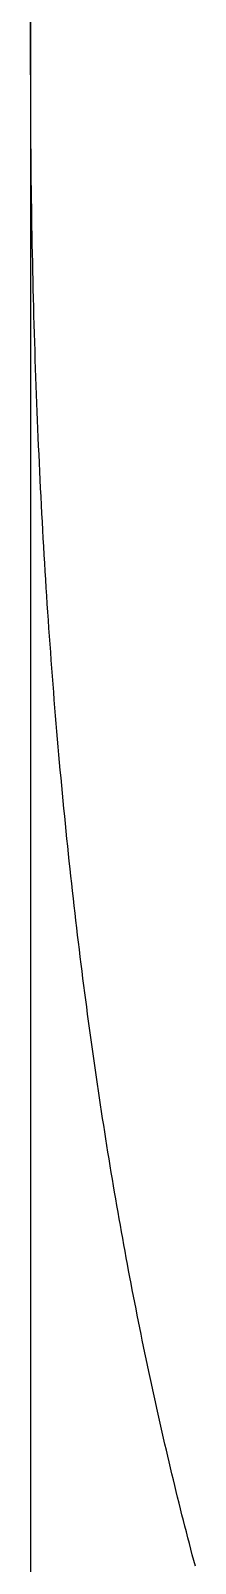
# Model space of a CAD drawing. Extents: x -14 to 315, y -179 to 16.
# Drawn here: x -14.25 to -12.86, y -79.08 to -66.16 of the extents above; entities that cross this region are included whole.
import ezdxf

# ---------------------------------------------------------------- set-up
doc = ezdxf.new("R2010")
doc.units = 0
doc.layers.add('BLACK', color=7, linetype='CONTINUOUS')

msp = doc.modelspace()

# ---------------------------------------------------------------- linework, layer by layer
at = {"layer": 'BLACK', "linetype": 'CONTINUOUS'}
for p, q in [((-14.25, 4), (-14.25, -85.5)), ((-14.25, -66.5), (-14.25, -47.5)), ((-14.249978, -66.558655), (-14.25, -66.5)), ((-14.249879, -66.637998), (-14.249978, -66.558655)), ((-14.249701, -66.717148), (-14.249879, -66.637998)), ((-14.249443, -66.796105), (-14.249701, -66.717148)), ((-14.249106, -66.874871), (-14.249443, -66.796105)), ((-14.24869, -66.953444), (-14.249106, -66.874871)), ((-14.248195, -67.031826), (-14.24869, -66.953444)), ((-14.247621, -67.110017), (-14.248195, -67.031826)), ((-14.246969, -67.188017), (-14.247621, -67.110017)), ((-14.246239, -67.265826), (-14.246969, -67.188017)), ((-14.24543, -67.343446), (-14.246239, -67.265826)), ((-14.244544, -67.420876), (-14.24543, -67.343446)), ((-14.24358, -67.498117), (-14.244544, -67.420876)), ((-14.242538, -67.575169), (-14.24358, -67.498117)), ((-14.24142, -67.652032), (-14.242538, -67.575169)), ((-14.240224, -67.728708), (-14.24142, -67.652032)), ((-14.238951, -67.805196), (-14.240224, -67.728708)), ((-14.237601, -67.881496), (-14.238951, -67.805196)), ((-14.236175, -67.957609), (-14.237601, -67.881496)), ((-14.234672, -68.033536), (-14.236175, -67.957609)), ((-14.233093, -68.109277), (-14.234672, -68.033536)), ((-14.231438, -68.184832), (-14.233093, -68.109277)), ((-14.229708, -68.260201), (-14.231438, -68.184832)), ((-14.227901, -68.335385), (-14.229708, -68.260201)), ((-14.226019, -68.410385), (-14.227901, -68.335385)), ((-14.224062, -68.4852), (-14.226019, -68.410385)), ((-14.22203, -68.559831), (-14.224062, -68.4852)), ((-14.219923, -68.634279), (-14.22203, -68.559831)), ((-14.217742, -68.708543), (-14.219923, -68.634279)), ((-14.215485, -68.782625), (-14.217742, -68.708543)), ((-14.213155, -68.856524), (-14.215485, -68.782625)), ((-14.21075, -68.930241), (-14.213155, -68.856524)), ((-14.208271, -69.003776), (-14.21075, -68.930241)), ((-14.205719, -69.07713), (-14.208271, -69.003776)), ((-14.203093, -69.150303), (-14.205719, -69.07713)), ((-14.200393, -69.223295), (-14.203093, -69.150303)), ((-14.19762, -69.296107), (-14.200393, -69.223295)), ((-14.194775, -69.368739), (-14.19762, -69.296107)), ((-14.191856, -69.441191), (-14.194775, -69.368739)), ((-14.188864, -69.513464), (-14.191856, -69.441191)), ((-14.1858, -69.585559), (-14.188864, -69.513464)), ((-14.182664, -69.657475), (-14.1858, -69.585559)), ((-14.179456, -69.729213), (-14.182664, -69.657475)), ((-14.176175, -69.800773), (-14.179456, -69.729213)), ((-14.172823, -69.872156), (-14.176175, -69.800773)), ((-14.169399, -69.943362), (-14.172823, -69.872156)), ((-14.165903, -70.014391), (-14.169399, -69.943362)), ((-14.162337, -70.085244), (-14.165903, -70.014391)), ((-14.158699, -70.155921), (-14.162337, -70.085244)), ((-14.15499, -70.226422), (-14.158699, -70.155921)), ((-14.151211, -70.296748), (-14.15499, -70.226422)), ((-14.147361, -70.3669), (-14.151211, -70.296748)), ((-14.14344, -70.436877), (-14.147361, -70.3669)), ((-14.139449, -70.50668), (-14.14344, -70.436877)), ((-14.135389, -70.576309), (-14.139449, -70.50668)), ((-14.131258, -70.645765), (-14.135389, -70.576309)), ((-14.127058, -70.715047), (-14.131258, -70.645765)), ((-14.122788, -70.784157), (-14.127058, -70.715047)), ((-14.118448, -70.853095), (-14.122788, -70.784157)), ((-14.11404, -70.921861), (-14.118448, -70.853095)), ((-14.109562, -70.990455), (-14.11404, -70.921861)), ((-14.105016, -71.058878), (-14.109562, -70.990455)), ((-14.100401, -71.12713), (-14.105016, -71.058878)), ((-14.095717, -71.195211), (-14.100401, -71.12713)), ((-14.090966, -71.263122), (-14.095717, -71.195211)), ((-14.086145, -71.330863), (-14.090966, -71.263122)), ((-14.081257, -71.398435), (-14.086145, -71.330863)), ((-14.076301, -71.465838), (-14.081257, -71.398435)), ((-14.071278, -71.533072), (-14.076301, -71.465838)), ((-14.066187, -71.600137), (-14.071278, -71.533072)), ((-14.061028, -71.667035), (-14.066187, -71.600137)), ((-14.055803, -71.733765), (-14.061028, -71.667035)), ((-14.05051, -71.800327), (-14.055803, -71.733765)), ((-14.045151, -71.866722), (-14.05051, -71.800327)), ((-14.039725, -71.932951), (-14.045151, -71.866722)), ((-14.034232, -71.999013), (-14.039725, -71.932951)), ((-14.028673, -72.064909), (-14.034232, -71.999013)), ((-14.023048, -72.13064), (-14.028673, -72.064909)), ((-14.017357, -72.196205), (-14.023048, -72.13064)), ((-14.0116, -72.261605), (-14.017357, -72.196205)), ((-14.005777, -72.326841), (-14.0116, -72.261605)), ((-13.999889, -72.391913), (-14.005777, -72.326841)), ((-13.993936, -72.45682), (-13.999889, -72.391913)), ((-13.987917, -72.521564), (-13.993936, -72.45682)), ((-13.981833, -72.586145), (-13.987917, -72.521564)), ((-13.975685, -72.650563), (-13.981833, -72.586145)), ((-13.969471, -72.714818), (-13.975685, -72.650563)), ((-13.963193, -72.778911), (-13.969471, -72.714818)), ((-13.956851, -72.842843), (-13.963193, -72.778911)), ((-13.950445, -72.906612), (-13.956851, -72.842843)), ((-13.943974, -72.970221), (-13.950445, -72.906612)), ((-13.937439, -73.033669), (-13.943974, -72.970221)), ((-13.930841, -73.096956), (-13.937439, -73.033669)), ((-13.924179, -73.160083), (-13.930841, -73.096956)), ((-13.917454, -73.22305), (-13.924179, -73.160083)), ((-13.910665, -73.285858), (-13.917454, -73.22305)), ((-13.903814, -73.348507), (-13.910665, -73.285858)), ((-13.896899, -73.410996), (-13.903814, -73.348507)), ((-13.889922, -73.473328), (-13.896899, -73.410996)), ((-13.882881, -73.535501), (-13.889922, -73.473328)), ((-13.875779, -73.597517), (-13.882881, -73.535501)), ((-13.868614, -73.659375), (-13.875779, -73.597517)), ((-13.861386, -73.721075), (-13.868614, -73.659375)), ((-13.854097, -73.782619), (-13.861386, -73.721075)), ((-13.846746, -73.844007), (-13.854097, -73.782619)), ((-13.839333, -73.905239), (-13.846746, -73.844007)), ((-13.831859, -73.966314), (-13.839333, -73.905239)), ((-13.824323, -74.027235), (-13.831859, -73.966314)), ((-13.816725, -74.088), (-13.824323, -74.027235)), ((-13.809067, -74.14861), (-13.816725, -74.088)), ((-13.801348, -74.209066), (-13.809067, -74.14861)), ((-13.793568, -74.269368), (-13.801348, -74.209066)), ((-13.785727, -74.329516), (-13.793568, -74.269368)), ((-13.777825, -74.38951), (-13.785727, -74.329516)), ((-13.769864, -74.449351), (-13.777825, -74.38951)), ((-13.761842, -74.50904), (-13.769864, -74.449351)), ((-13.753759, -74.568576), (-13.761842, -74.50904)), ((-13.745617, -74.62796), (-13.753759, -74.568576)), ((-13.737416, -74.687192), (-13.745617, -74.62796)), ((-13.729154, -74.746272), (-13.737416, -74.687192)), ((-13.720833, -74.805202), (-13.729154, -74.746272)), ((-13.712453, -74.86398), (-13.720833, -74.805202)), ((-13.704013, -74.922608), (-13.712453, -74.86398)), ((-13.695514, -74.981086), (-13.704013, -74.922608)), ((-13.686957, -75.039414), (-13.695514, -74.981086)), ((-13.678341, -75.097592), (-13.686957, -75.039414)), ((-13.669666, -75.155621), (-13.678341, -75.097592)), ((-13.660932, -75.213502), (-13.669666, -75.155621)), ((-13.65214, -75.271233), (-13.660932, -75.213502)), ((-13.64329, -75.328817), (-13.65214, -75.271233)), ((-13.634382, -75.386252), (-13.64329, -75.328817)), ((-13.625416, -75.44354), (-13.634382, -75.386252)), ((-13.616392, -75.500681), (-13.625416, -75.44354)), ((-13.607311, -75.557674), (-13.616392, -75.500681)), ((-13.598172, -75.614521), (-13.607311, -75.557674)), ((-13.588975, -75.671221), (-13.598172, -75.614521)), ((-13.579722, -75.727776), (-13.588975, -75.671221)), ((-13.570411, -75.784185), (-13.579722, -75.727776)), ((-13.561044, -75.840448), (-13.570411, -75.784185)), ((-13.551619, -75.896567), (-13.561044, -75.840448)), ((-13.542138, -75.95254), (-13.551619, -75.896567)), ((-13.5326, -76.008369), (-13.542138, -75.95254)), ((-13.523006, -76.064054), (-13.5326, -76.008369)), ((-13.513356, -76.119596), (-13.523006, -76.064054)), ((-13.50365, -76.174994), (-13.513356, -76.119596)), ((-13.493887, -76.230248), (-13.50365, -76.174994)), ((-13.484069, -76.28536), (-13.493887, -76.230248)), ((-13.474195, -76.340329), (-13.484069, -76.28536)), ((-13.464265, -76.395156), (-13.474195, -76.340329)), ((-13.45428, -76.449841), (-13.464265, -76.395156)), ((-13.44424, -76.504384), (-13.45428, -76.449841)), ((-13.434144, -76.558786), (-13.44424, -76.504384)), ((-13.423993, -76.613048), (-13.434144, -76.558786)), ((-13.413787, -76.667168), (-13.423993, -76.613048)), ((-13.403527, -76.721148), (-13.413787, -76.667168)), ((-13.393212, -76.774988), (-13.403527, -76.721148)), ((-13.382842, -76.828688), (-13.393212, -76.774988)), ((-13.372418, -76.882249), (-13.382842, -76.828688)), ((-13.36194, -76.935671), (-13.372418, -76.882249)), ((-13.351407, -76.988954), (-13.36194, -76.935671)), ((-13.340821, -77.042098), (-13.351407, -76.988954)), ((-13.33018, -77.095104), (-13.340821, -77.042098)), ((-13.319486, -77.147972), (-13.33018, -77.095104)), ((-13.308738, -77.200703), (-13.319486, -77.147972)), ((-13.297936, -77.253296), (-13.308738, -77.200703)), ((-13.287081, -77.305752), (-13.297936, -77.253296)), ((-13.276173, -77.358072), (-13.287081, -77.305752)), ((-13.265212, -77.410255), (-13.276173, -77.358072)), ((-13.254198, -77.462302), (-13.265212, -77.410255)), ((-13.24313, -77.514213), (-13.254198, -77.462302)), ((-13.23201, -77.565989), (-13.24313, -77.514213)), ((-13.220838, -77.61763), (-13.23201, -77.565989)), ((-13.209612, -77.669136), (-13.220838, -77.61763)), ((-13.198335, -77.720507), (-13.209612, -77.669136)), ((-13.187005, -77.771744), (-13.198335, -77.720507)), ((-13.175623, -77.822847), (-13.187005, -77.771744)), ((-13.164189, -77.873816), (-13.175623, -77.822847)), ((-13.152703, -77.924652), (-13.164189, -77.873816)), ((-13.141165, -77.975355), (-13.152703, -77.924652)), ((-13.129575, -78.025925), (-13.141165, -77.975355)), ((-13.117934, -78.076362), (-13.129575, -78.025925)), ((-13.106241, -78.126668), (-13.117934, -78.076362)), ((-13.094497, -78.176841), (-13.106241, -78.126668)), ((-13.082702, -78.226883), (-13.094497, -78.176841)), ((-13.070855, -78.276793), (-13.082702, -78.226883)), ((-13.058958, -78.326573), (-13.070855, -78.276793)), ((-13.04701, -78.376222), (-13.058958, -78.326573)), ((-13.035011, -78.42574), (-13.04701, -78.376222)), ((-13.022961, -78.475128), (-13.035011, -78.42574)), ((-13.010861, -78.524387), (-13.022961, -78.475128)), ((-12.99871, -78.573516), (-13.010861, -78.524387)), ((-12.986509, -78.622515), (-12.99871, -78.573516)), ((-12.974258, -78.671386), (-12.986509, -78.622515)), ((-12.961957, -78.720128), (-12.974258, -78.671386)), ((-12.949606, -78.768742), (-12.961957, -78.720128)), ((-12.937205, -78.817227), (-12.949606, -78.768742)), ((-12.924754, -78.865585), (-12.937205, -78.817227)), ((-12.912253, -78.913815), (-12.924754, -78.865585)), ((-12.899703, -78.961918), (-12.912253, -78.913815)), ((-12.887104, -79.009894), (-12.899703, -78.961918)), ((-12.874455, -79.057743), (-12.887104, -79.009894)), ((-12.861757, -79.105466), (-12.874455, -79.057743))]:
    msp.add_line(p, q, dxfattribs=at)

doc.saveas('drawing.dxf')
